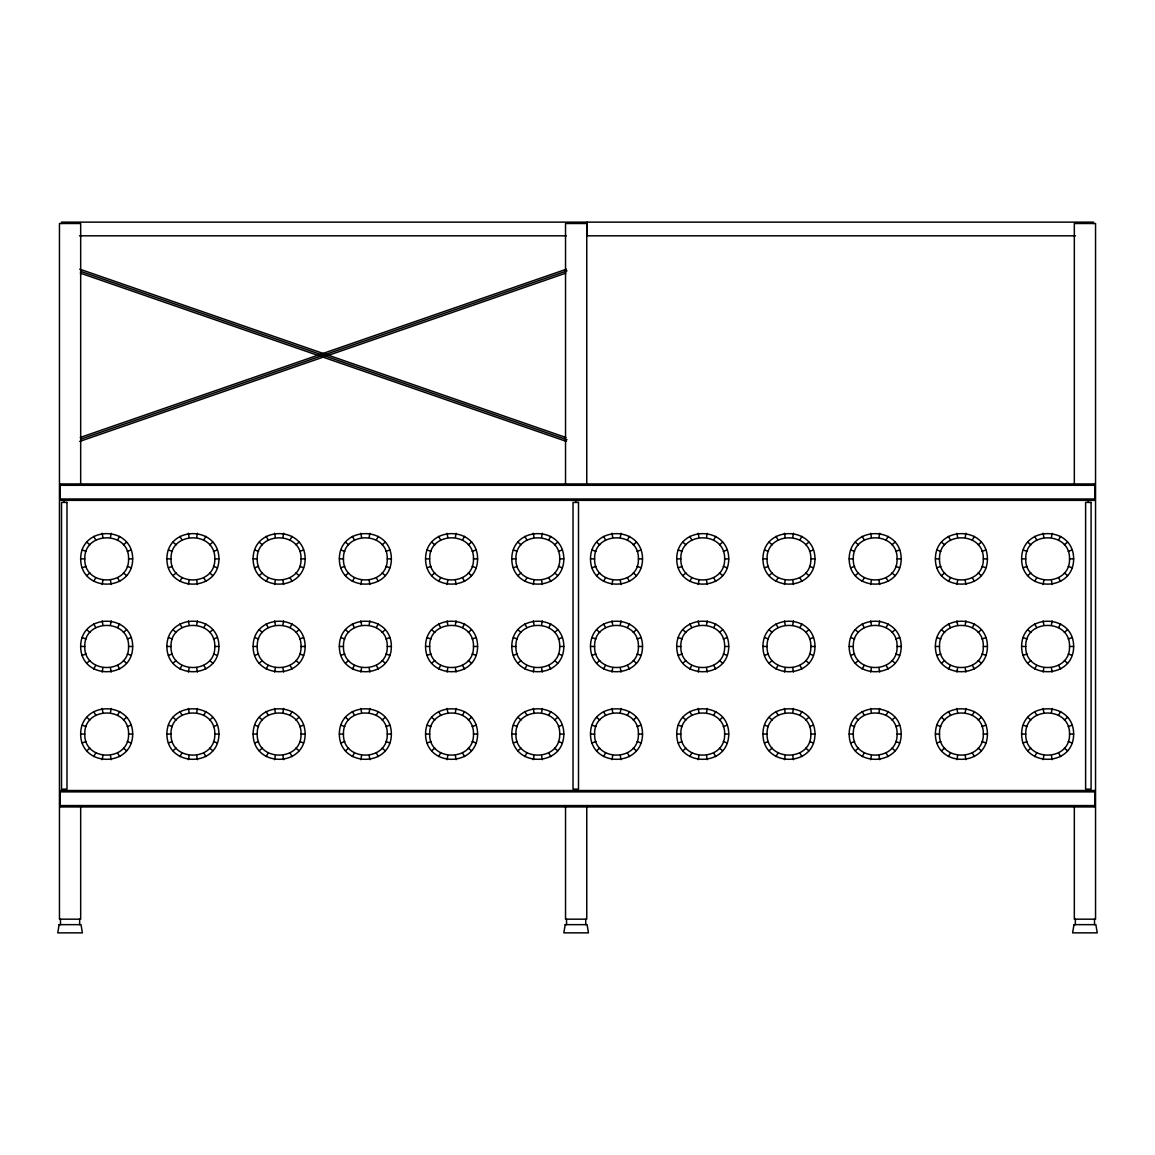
<?xml version="1.0" encoding="UTF-8"?>
<svg xmlns="http://www.w3.org/2000/svg" width="1155" height="1155" viewBox="0 0 1155 1155"><rect width="100%" height="100%" fill="white"/><g stroke="black" fill="none" stroke-linecap="round" stroke-linejoin="round"><path stroke-width="1.5" d="M80.677 558.876C80.633 525.222 132.724 525.222 132.681 558.876C132.724 592.529 80.633 592.529 80.677 558.876L84.777 558.876C83.954 530.838 129.418 530.838 128.58 558.876C129.418 586.913 83.954 586.913 84.777 558.876M80.677 646.468C80.633 612.814 132.724 612.814 132.681 646.468C132.724 680.122 80.633 680.122 80.677 646.468L84.777 646.468C83.954 618.43 129.418 618.43 128.58 646.468C129.418 674.506 83.954 674.506 84.777 646.468M102.16 584.488L102.882 580.445M110.476 537.306L111.198 533.264M80.677 734.06C80.633 700.406 132.724 700.406 132.681 734.06C132.724 767.714 80.633 767.714 80.677 734.06L84.777 734.06C83.954 706.023 129.418 706.023 128.58 734.06C129.418 762.098 83.954 762.098 84.777 734.06M102.16 672.08L102.882 668.038M110.476 624.898L111.198 620.856M102.16 759.672L102.882 755.63M110.476 712.505L111.198 708.448M166.898 558.876C166.854 525.222 218.959 525.222 218.916 558.876C218.959 592.529 166.854 592.529 166.898 558.876L171.012 558.876C170.175 530.838 215.639 530.838 214.801 558.876C215.639 586.913 170.175 586.913 171.012 558.876M166.898 646.468C166.854 612.814 218.959 612.814 218.916 646.468C218.959 680.122 166.854 680.122 166.898 646.468L171.012 646.468C170.175 618.43 215.639 618.43 214.801 646.468C215.639 674.506 170.175 674.506 171.012 646.468M188.395 584.488L189.102 580.445M196.711 537.306L197.418 533.264M166.898 734.06C166.854 700.406 218.959 700.406 218.916 734.06C218.959 767.714 166.854 767.714 166.898 734.06L171.012 734.06C170.175 706.023 215.639 706.023 214.801 734.06C215.639 762.098 170.175 762.098 171.012 734.06M188.395 672.08L189.102 668.038M196.711 624.898L197.418 620.856M188.395 759.672L189.102 755.63M196.711 712.505L197.418 708.448M253.133 558.876C253.075 525.222 305.18 525.222 305.137 558.876C305.18 592.529 253.075 592.529 253.133 558.876L257.233 558.876C256.396 530.838 301.859 530.838 301.036 558.876C301.859 586.913 256.396 586.913 257.233 558.876M253.133 646.468C253.075 612.814 305.18 612.814 305.137 646.468C305.18 680.122 253.075 680.122 253.133 646.468L257.233 646.468C256.396 618.43 301.859 618.43 301.036 646.468C301.859 674.506 256.396 674.506 257.233 646.468M274.616 584.488L275.323 580.445M282.932 537.306L283.654 533.264M253.133 734.06C253.075 700.406 305.18 700.406 305.137 734.06C305.18 767.714 253.075 767.714 253.133 734.06L257.233 734.06C256.396 706.023 301.859 706.023 301.036 734.06C301.859 762.098 256.396 762.098 257.233 734.06M274.616 672.08L275.323 668.038M282.932 624.898L283.654 620.856M274.616 759.672L275.323 755.63M282.932 712.505L283.654 708.448M339.353 558.876C339.31 525.222 391.415 525.222 391.357 558.876C391.415 592.529 339.31 592.529 339.353 558.876L343.454 558.876C342.631 530.838 388.094 530.838 387.257 558.876C388.094 586.913 342.631 586.913 343.454 558.876M339.353 646.468C339.31 612.814 391.415 612.814 391.357 646.468C391.415 680.122 339.31 680.122 339.353 646.468L343.454 646.468C342.631 618.43 388.094 618.43 387.257 646.468C388.094 674.506 342.631 674.506 343.454 646.468M360.836 584.488L361.558 580.445M369.167 537.306L369.874 533.264M339.353 734.06C339.31 700.406 391.415 700.406 391.357 734.06C391.415 767.714 339.31 767.714 339.353 734.06L343.454 734.06C342.631 706.023 388.094 706.023 387.257 734.06C388.094 762.098 342.631 762.098 343.454 734.06M360.836 672.08L361.558 668.038M369.167 624.898L369.874 620.856M360.836 759.672L361.558 755.63M369.167 712.505L369.874 708.448M425.574 558.876C425.531 525.222 477.636 525.222 477.593 558.876C477.636 592.529 425.531 592.529 425.574 558.876L429.689 558.876C428.852 530.838 474.315 530.838 473.478 558.876C474.315 586.913 428.852 586.913 429.689 558.876M425.574 646.468C425.531 612.814 477.636 612.814 477.593 646.468C477.636 680.122 425.531 680.122 425.574 646.468L429.689 646.468C428.852 618.43 474.315 618.43 473.478 646.468C474.315 674.506 428.852 674.506 429.689 646.468M447.072 584.488L447.779 580.445M455.388 537.306L456.095 533.264M425.574 734.06C425.531 700.406 477.636 700.406 477.593 734.06C477.636 767.714 425.531 767.714 425.574 734.06L429.689 734.06C428.852 706.023 474.315 706.023 473.478 734.06C474.315 762.098 428.852 762.098 429.689 734.06M447.072 672.08L447.779 668.038M455.388 624.898L456.095 620.856M447.072 759.672L447.779 755.63M455.388 712.505L456.095 708.448M511.809 558.876C511.752 525.222 563.857 525.222 563.813 558.876C563.857 592.529 511.752 592.529 511.809 558.876L515.91 558.876C515.072 530.838 560.536 530.838 559.713 558.876C560.536 586.913 515.072 586.913 515.91 558.876M511.809 646.468C511.752 612.814 563.857 612.814 563.813 646.468C563.857 680.122 511.752 680.122 511.809 646.468L515.91 646.468C515.072 618.43 560.536 618.43 559.713 646.468C560.536 674.506 515.072 674.506 515.91 646.468M533.292 584.488L534 580.445M541.608 537.306L542.33 533.264M511.809 734.06C511.752 700.406 563.857 700.406 563.813 734.06C563.857 767.714 511.752 767.714 511.809 734.06L515.91 734.06C515.072 706.023 560.536 706.023 559.713 734.06C560.536 762.098 515.072 762.098 515.91 734.06M533.292 672.08L534 668.038M541.608 624.898L542.33 620.856M533.292 759.672L534 755.63M541.608 712.505L542.33 708.448M590.508 558.876C590.45 525.222 642.555 525.222 642.512 558.876C642.555 592.529 590.45 592.529 590.508 558.876L594.608 558.876C593.771 530.838 639.235 530.838 638.412 558.876C639.235 586.913 593.771 586.913 594.608 558.876M590.508 646.468C590.45 612.814 642.555 612.814 642.512 646.468C642.555 680.122 590.45 680.122 590.508 646.468L594.608 646.468C593.771 618.43 639.235 618.43 638.412 646.468C639.235 674.506 593.771 674.506 594.608 646.468M611.991 584.488L612.699 580.445M620.307 537.306L621.029 533.264M590.508 734.06C590.45 700.406 642.555 700.406 642.512 734.06C642.555 767.714 590.45 767.714 590.508 734.06L594.608 734.06C593.771 706.023 639.235 706.023 638.412 734.06C639.235 762.098 593.771 762.098 594.608 734.06M611.991 672.08L612.699 668.038M620.307 624.898L621.029 620.856M611.991 759.672L612.699 755.63M620.307 712.505L621.029 708.448M676.729 558.876C676.686 525.222 728.791 525.222 728.733 558.876C728.791 592.529 676.686 592.529 676.729 558.876L680.829 558.876C680.006 530.838 725.47 530.838 724.633 558.876C725.47 586.913 680.006 586.913 680.829 558.876M676.729 646.468C676.686 612.814 728.791 612.814 728.733 646.468C728.791 680.122 676.686 680.122 676.729 646.468L680.829 646.468C680.006 618.43 725.47 618.43 724.633 646.468C725.47 674.506 680.006 674.506 680.829 646.468M698.212 584.488L698.934 580.445M706.542 537.306L707.25 533.264M676.729 734.06C676.686 700.406 728.791 700.406 728.733 734.06C728.791 767.714 676.686 767.714 676.729 734.06L680.829 734.06C680.006 706.023 725.47 706.023 724.633 734.06C725.47 762.098 680.006 762.098 680.829 734.06M698.212 672.08L698.934 668.038M706.542 624.898L707.25 620.856M698.212 759.672L698.934 755.63M706.542 712.505L707.25 708.448M762.95 558.876C762.906 525.222 815.011 525.222 814.968 558.876C815.011 592.529 762.906 592.529 762.95 558.876L767.064 558.876C766.227 530.838 811.691 530.838 810.853 558.876C811.691 586.913 766.227 586.913 767.064 558.876M762.95 646.468C762.906 612.814 815.011 612.814 814.968 646.468C815.011 680.122 762.906 680.122 762.95 646.468L767.064 646.468C766.227 618.43 811.691 618.43 810.853 646.468C811.691 674.506 766.227 674.506 767.064 646.468M784.447 584.488L785.155 580.445M792.763 537.306L793.471 533.264M762.95 734.06C762.906 700.406 815.011 700.406 814.968 734.06C815.011 767.714 762.906 767.714 762.95 734.06L767.064 734.06C766.227 706.023 811.691 706.023 810.853 734.06C811.691 762.098 766.227 762.098 767.064 734.06M784.447 672.08L785.155 668.038M792.763 624.898L793.471 620.856M784.447 759.672L785.155 755.63M792.763 712.505L793.471 708.448M849.185 558.876C849.127 525.222 901.232 525.222 901.189 558.876C901.232 592.529 849.127 592.529 849.185 558.876L853.285 558.876C852.448 530.838 897.911 530.838 897.089 558.876C897.911 586.913 852.448 586.913 853.285 558.876M849.185 646.468C849.127 612.814 901.232 612.814 901.189 646.468C901.232 680.122 849.127 680.122 849.185 646.468L853.285 646.468C852.448 618.43 897.911 618.43 897.089 646.468C897.911 674.506 852.448 674.506 853.285 646.468M870.668 584.488L871.375 580.445M878.984 537.306L879.706 533.264M849.185 734.06C849.127 700.406 901.232 700.406 901.189 734.06C901.232 767.714 849.127 767.714 849.185 734.06L853.285 734.06C852.448 706.023 897.911 706.023 897.089 734.06C897.911 762.098 852.448 762.098 853.285 734.06M870.668 672.08L871.375 668.038M878.984 624.898L879.706 620.856M870.668 759.672L871.375 755.63M878.984 712.505L879.706 708.448M935.406 558.876C935.362 525.222 987.467 525.222 987.409 558.876C987.467 592.529 935.362 592.529 935.406 558.876L939.506 558.876C938.683 530.838 984.147 530.838 983.309 558.876C984.147 586.913 938.683 586.913 939.506 558.876M935.406 646.468C935.362 612.814 987.467 612.814 987.409 646.468C987.467 680.122 935.362 680.122 935.406 646.468L939.506 646.468C938.683 618.43 984.147 618.43 983.309 646.468C984.147 674.506 938.683 674.506 939.506 646.468M956.889 584.488L957.611 580.445M965.219 537.306L965.927 533.264M935.406 734.06C935.362 700.406 987.467 700.406 987.409 734.06C987.467 767.714 935.362 767.714 935.406 734.06L939.506 734.06C938.683 706.023 984.147 706.023 983.309 734.06C984.147 762.098 938.683 762.098 939.506 734.06M956.889 672.08L957.611 668.038M965.219 624.898L965.927 620.856M956.889 759.672L957.611 755.63M965.219 712.505L965.927 708.448M1021.626 558.876C1021.583 525.222 1073.688 525.222 1073.645 558.876C1073.688 592.529 1021.583 592.529 1021.626 558.876L1025.741 558.876C1024.904 530.838 1070.367 530.838 1069.53 558.876C1070.367 586.913 1024.904 586.913 1025.741 558.876M1021.626 646.468C1021.583 612.814 1073.688 612.814 1073.645 646.468C1073.688 680.122 1021.583 680.122 1021.626 646.468L1025.741 646.468C1024.904 618.43 1070.367 618.43 1069.53 646.468C1070.367 674.506 1024.904 674.506 1025.741 646.468M1043.124 584.488L1043.831 580.445M1051.44 537.306L1052.147 533.264M1021.626 734.06C1021.583 700.406 1073.688 700.406 1073.645 734.06C1073.688 767.714 1021.583 767.714 1021.626 734.06L1025.741 734.06C1024.904 706.023 1070.367 706.023 1069.53 734.06C1070.367 762.098 1024.904 762.098 1025.741 734.06M1043.124 672.08L1043.831 668.038M1051.44 624.898L1052.147 620.856M1043.124 759.672L1043.831 755.63M1051.44 712.505L1052.147 708.448M93.671 581.398L95.735 577.847M117.622 539.905L119.687 536.353M93.671 668.99L95.735 665.439M117.622 627.512L119.687 623.945M179.906 581.398L181.956 577.847M203.857 539.905L205.908 536.353M93.671 756.583L95.735 753.031M117.622 715.104L119.687 711.538M179.906 668.99L181.956 665.439M203.857 627.512L205.908 623.945M266.126 581.398L268.177 577.847M290.078 539.905L292.128 536.353M179.906 756.583L181.956 753.031M203.857 715.104L205.908 711.538M266.126 668.99L268.177 665.439M290.078 627.512L292.128 623.945M352.362 581.398L354.412 577.847M376.313 539.905L378.364 536.353M266.126 756.583L268.177 753.031M290.078 715.104L292.128 711.538M352.362 668.99L354.412 665.439M376.313 627.512L378.364 623.945M438.582 581.398L440.632 577.847M462.534 539.905L464.584 536.353M352.362 756.583L354.412 753.031M376.313 715.104L378.364 711.538M438.582 668.99L440.632 665.439M462.534 627.512L464.584 623.945M524.803 581.398L526.853 577.847M548.755 539.905L550.805 536.353M438.582 756.583L440.632 753.031M462.534 715.104L464.584 711.538M524.803 668.99L526.853 665.439M548.755 627.512L550.805 623.945M603.502 581.398L605.552 577.847M627.454 539.905L629.504 536.353M524.803 756.583L526.853 753.031M548.755 715.104L550.805 711.538M603.502 668.99L605.552 665.439M627.454 627.512L629.504 623.945M689.737 581.398L691.787 577.847M713.689 539.905L715.739 536.353M603.502 756.583L605.552 753.031M627.454 715.104L629.504 711.538M689.737 668.99L691.787 665.439M713.689 627.512L715.739 623.945M775.958 581.398L778.008 577.847M799.91 539.905L801.96 536.353M689.737 756.583L691.787 753.031M713.689 715.104L715.739 711.538M775.958 668.99L778.008 665.439M799.91 627.512L801.96 623.945M862.179 581.398L864.229 577.847M886.13 539.905L888.181 536.353M775.958 756.583L778.008 753.031M799.91 715.104L801.96 711.538M862.179 668.99L864.229 665.439M886.13 627.512L888.181 623.945M948.414 581.398L950.464 577.847M972.366 539.905L974.416 536.353M862.179 756.583L864.229 753.031M886.13 715.104L888.181 711.538M948.414 668.99L950.464 665.439M972.366 627.512L974.416 623.945M1034.635 581.398L1036.685 577.847M1058.586 539.905L1060.637 536.353M948.414 756.583L950.464 753.031M972.366 715.104L974.416 711.538M1034.635 668.99L1036.685 665.439M1058.586 627.512L1060.637 623.945M1034.635 756.583L1036.685 753.031M1058.586 715.104L1060.637 711.538M86.755 575.594L89.902 572.952M123.455 544.799L126.602 542.157M172.99 575.594L176.123 572.952M209.676 544.799L212.823 542.157M86.755 663.187L89.902 660.544M123.455 632.391L126.602 629.749M259.211 575.594L262.358 572.952M295.911 544.799L299.058 542.157M172.99 663.187L176.123 660.544M209.676 632.391L212.823 629.749M86.755 750.779L89.902 748.137M123.455 719.984L126.602 717.342M345.432 575.594L348.579 572.952M382.132 544.799L385.279 542.157M259.211 663.187L262.358 660.544M295.911 632.391L299.058 629.749M172.99 750.779L176.123 748.137M209.676 719.984L212.823 717.342M431.667 575.594L434.814 572.952M468.353 544.799L471.5 542.157M345.432 663.187L348.579 660.544M382.132 632.391L385.279 629.749M259.211 750.779L262.358 748.137M295.911 719.984L299.058 717.342M517.888 575.594L521.035 572.952M554.588 544.799L557.735 542.157M431.667 663.187L434.814 660.544M468.353 632.391L471.5 629.749M345.432 750.779L348.579 748.137M382.132 719.984L385.279 717.342M596.586 575.594L599.734 572.952M633.287 544.799L636.434 542.157M517.888 663.187L521.035 660.544M554.588 632.391L557.735 629.749M431.667 750.779L434.814 748.137M468.353 719.984L471.5 717.342M682.807 575.594L685.955 572.952M719.507 544.799L722.655 542.157M596.586 663.187L599.734 660.544M633.287 632.391L636.434 629.749M517.888 750.779L521.035 748.137M554.588 719.984L557.735 717.342M769.042 575.594L772.19 572.952M805.728 544.799L808.875 542.157M682.807 663.187L685.955 660.544M719.507 632.391L722.655 629.749M596.586 750.779L599.734 748.137M633.287 719.984L636.434 717.342M855.263 575.594L858.41 572.952M891.963 544.799L895.111 542.157M769.042 663.187L772.19 660.544M805.728 632.391L808.875 629.749M682.807 750.779L685.955 748.137M719.507 719.984L722.655 717.342M941.484 575.594L944.631 572.952M978.184 544.799L981.331 542.157M855.263 663.187L858.41 660.544M891.963 632.391L895.111 629.749M769.042 750.779L772.19 748.137M805.728 719.984L808.875 717.342M1027.719 575.594L1030.866 572.952M1064.405 544.799L1067.552 542.157M941.484 663.187L944.631 660.544M978.184 632.391L981.331 629.749M855.263 750.779L858.41 748.137M891.963 719.984L895.111 717.342M1027.719 663.187L1030.866 660.544M1064.405 632.391L1067.552 629.749M941.484 750.779L944.631 748.137M978.184 719.984L981.331 717.342M1027.719 750.779L1030.866 748.137M1064.405 719.984L1067.552 717.342M82.25 567.769L86.105 566.369M127.252 551.383L131.121 549.982M168.471 567.769L172.326 566.369M213.487 551.383L217.342 549.982M254.692 567.769L258.547 566.369M299.708 551.383L303.563 549.982M82.25 655.361L86.105 653.961M127.252 638.975L131.121 637.574M340.927 567.769L344.782 566.369M385.929 551.383L389.798 549.982M168.471 655.361L172.326 653.961M213.487 638.975L217.342 637.574M427.148 567.769L431.003 566.369M472.164 551.383L476.019 549.982M254.692 655.361L258.547 653.961M299.708 638.975L303.563 637.574M513.369 567.769L517.238 566.369M558.385 551.383L562.24 549.982M82.25 742.954L86.105 741.553M127.252 726.567L131.121 725.167M340.927 655.361L344.782 653.961M385.929 638.975L389.798 637.574M592.067 567.769L595.937 566.369M637.084 551.383L640.938 549.982M168.471 742.954L172.326 741.553M213.487 726.567L217.342 725.167M427.148 655.361L431.003 653.961M472.164 638.975L476.019 637.574M678.303 567.769L682.157 566.369M723.304 551.383L727.174 549.982M254.692 742.954L258.547 741.553M299.708 726.567L303.563 725.167M513.369 655.361L517.238 653.961M558.385 638.975L562.24 637.574M764.523 567.769L768.378 566.369M809.54 551.383L813.394 549.982M340.927 742.954L344.782 741.553M385.929 726.567L389.798 725.167M592.067 655.361L595.937 653.961M637.084 638.975L640.938 637.574M850.744 567.769L854.613 566.369M895.76 551.383L899.615 549.982M427.148 742.954L431.003 741.553M472.164 726.567L476.019 725.167M678.303 655.361L682.157 653.961M723.304 638.975L727.174 637.574M936.979 567.769L940.834 566.369M981.995 551.383L985.85 549.982M513.369 742.954L517.238 741.553M558.385 726.567L562.24 725.167M764.523 655.361L768.378 653.961M809.54 638.975L813.394 637.574M1023.2 567.769L1027.055 566.369M1068.216 551.383L1072.071 549.982M592.067 742.954L595.937 741.553M637.084 726.567L640.938 725.167M850.744 655.361L854.613 653.961M895.76 638.975L899.615 637.574M678.303 742.954L682.157 741.553M723.304 726.567L727.174 725.167M936.979 655.361L940.834 653.961M981.995 638.975L985.85 637.574M764.523 742.954L768.378 741.553M809.54 726.567L813.394 725.167M1023.2 655.361L1027.055 653.961M1068.216 638.975L1072.071 637.574M850.744 742.954L854.613 741.553M895.76 726.567L899.615 725.167M936.979 742.954L940.834 741.553M981.995 726.567L985.85 725.167M1023.2 742.954L1027.055 741.553M1068.216 726.567L1072.071 725.167M80.316 437.442L566.441 269.187M80.893 439.131L567.018 270.862M79.782 441.398L565.892 273.129M79.536 235.822L566.311 235.822M1075.464 235.822L587.087 235.822L587.087 222.135M60.147 485.302L1094.853 485.302M60.147 498.989L1094.853 498.989M128.58 558.876L132.681 558.876M214.801 558.876L218.916 558.876M301.036 558.876L305.137 558.876M387.257 558.876L391.357 558.876M473.478 558.876L477.593 558.876M559.713 558.876L563.813 558.876M638.412 558.876L642.512 558.876M724.633 558.876L728.733 558.876M810.853 558.876L814.968 558.876M897.089 558.876L901.189 558.876M983.309 558.876L987.409 558.876M1069.53 558.876L1073.645 558.876M128.58 646.468L132.681 646.468M214.801 646.468L218.916 646.468M301.036 646.468L305.137 646.468M387.257 646.468L391.357 646.468M473.478 646.468L477.593 646.468M559.713 646.468L563.813 646.468M638.412 646.468L642.512 646.468M724.633 646.468L728.733 646.468M810.853 646.468L814.968 646.468M897.089 646.468L901.189 646.468M983.309 646.468L987.409 646.468M1069.53 646.468L1073.645 646.468M128.58 734.06L132.681 734.06M214.801 734.06L218.916 734.06M301.036 734.06L305.137 734.06M387.257 734.06L391.357 734.06M473.478 734.06L477.593 734.06M559.713 734.06L563.813 734.06M638.412 734.06L642.512 734.06M724.633 734.06L728.733 734.06M810.853 734.06L814.968 734.06M897.089 734.06L901.189 734.06M983.309 734.06L987.409 734.06M1069.53 734.06L1073.645 734.06M60.147 791.882L1094.853 791.882M60.147 805.569L1094.853 805.569M79.782 269.173L565.892 437.471M80.893 271.439L567.004 439.737M80.316 273.114L566.426 441.412M1023.2 549.982L1027.055 551.383M1068.216 566.369L1072.071 567.769M936.979 549.982L940.834 551.383M981.995 566.369L985.85 567.769M850.744 549.982L854.613 551.383M895.76 566.369L899.615 567.769M1023.2 637.574L1027.055 638.975M1068.216 653.961L1072.071 655.361M764.523 549.982L768.378 551.383M809.54 566.369L813.394 567.769M936.979 637.574L940.834 638.975M981.995 653.961L985.85 655.361M678.303 549.982L682.157 551.383M723.304 566.369L727.174 567.769M850.744 637.574L854.613 638.975M895.76 653.961L899.615 655.361M592.067 549.982L595.937 551.383M637.084 566.369L640.938 567.769M1023.2 725.167L1027.055 726.567M1068.216 741.553L1072.071 742.954M764.523 637.574L768.378 638.975M809.54 653.961L813.394 655.361M513.369 549.982L517.238 551.383M558.385 566.369L562.24 567.769M936.979 725.167L940.834 726.567M981.995 741.553L985.85 742.954M678.303 637.574L682.157 638.975M723.304 653.961L727.174 655.361M427.148 549.982L431.003 551.383M472.164 566.369L476.019 567.769M850.744 725.167L854.613 726.567M895.76 741.553L899.615 742.954M592.067 637.574L595.937 638.975M637.084 653.961L640.938 655.361M340.927 549.982L344.782 551.383M385.929 566.369L389.798 567.769M764.523 725.167L768.378 726.567M809.54 741.553L813.394 742.954M513.369 637.574L517.238 638.975M558.385 653.961L562.24 655.361M254.692 549.982L258.547 551.383M299.708 566.369L303.563 567.769M678.303 725.167L682.157 726.567M723.304 741.553L727.174 742.954M427.148 637.574L431.003 638.975M472.164 653.961L476.019 655.361M168.471 549.982L172.326 551.383M213.487 566.369L217.342 567.769M592.067 725.167L595.937 726.567M637.084 741.553L640.938 742.954M340.927 637.574L344.782 638.975M385.929 653.961L389.798 655.361M82.25 549.982L86.105 551.383M127.252 566.369L131.121 567.769M513.369 725.167L517.238 726.567M558.385 741.553L562.24 742.954M254.692 637.574L258.547 638.975M299.708 653.961L303.563 655.361M427.148 725.167L431.003 726.567M472.164 741.553L476.019 742.954M168.471 637.574L172.326 638.975M213.487 653.961L217.342 655.361M340.927 725.167L344.782 726.567M385.929 741.553L389.798 742.954M82.25 637.574L86.105 638.975M127.252 653.961L131.121 655.361M254.692 725.167L258.547 726.567M299.708 741.553L303.563 742.954M168.471 725.167L172.326 726.567M213.487 741.553L217.342 742.954M82.25 725.167L86.105 726.567M127.252 741.553L131.121 742.954M1027.719 542.157L1030.866 544.799M1064.405 572.952L1067.552 575.594M941.484 542.157L944.631 544.799M978.184 572.952L981.331 575.594M1027.719 629.749L1030.866 632.391M1064.405 660.544L1067.552 663.187M855.263 542.157L858.41 544.799M891.963 572.952L895.111 575.594M941.484 629.749L944.631 632.391M978.184 660.544L981.331 663.187M1027.719 717.342L1030.866 719.984M1064.405 748.137L1067.552 750.779M769.042 542.157L772.19 544.799M805.728 572.952L808.875 575.594M855.263 629.749L858.41 632.391M891.963 660.544L895.111 663.187M941.484 717.342L944.631 719.984M978.184 748.137L981.331 750.779M682.807 542.157L685.955 544.799M719.507 572.952L722.655 575.594M769.042 629.749L772.19 632.391M805.728 660.544L808.875 663.187M855.263 717.342L858.41 719.984M891.963 748.137L895.111 750.779M596.586 542.157L599.734 544.799M633.287 572.952L636.434 575.594M682.807 629.749L685.955 632.391M719.507 660.544L722.655 663.187M769.042 717.342L772.19 719.984M805.728 748.137L808.875 750.779M517.888 542.157L521.035 544.799M554.588 572.952L557.735 575.594M596.586 629.749L599.734 632.391M633.287 660.544L636.434 663.187M682.807 717.342L685.955 719.984M719.507 748.137L722.655 750.779M431.667 542.157L434.814 544.799M468.353 572.952L471.5 575.594M517.888 629.749L521.035 632.391M554.588 660.544L557.735 663.187M596.586 717.342L599.734 719.984M633.287 748.137L636.434 750.779M345.432 542.157L348.579 544.799M382.132 572.952L385.279 575.594M431.667 629.749L434.814 632.391M468.353 660.544L471.5 663.187M517.888 717.342L521.035 719.984M554.588 748.137L557.735 750.779M259.211 542.157L262.358 544.799M295.911 572.952L299.058 575.594M345.432 629.749L348.579 632.391M382.132 660.544L385.279 663.187M431.667 717.342L434.814 719.984M468.353 748.137L471.5 750.779M172.99 542.157L176.123 544.799M209.676 572.952L212.823 575.594M259.211 629.749L262.358 632.391M295.911 660.544L299.058 663.187M345.432 717.342L348.579 719.984M382.132 748.137L385.279 750.779M86.755 542.157L89.902 544.799M123.455 572.952L126.602 575.594M172.99 629.749L176.123 632.391M209.676 660.544L212.823 663.187M259.211 717.342L262.358 719.984M295.911 748.137L299.058 750.779M86.755 629.749L89.902 632.391M123.455 660.544L126.602 663.187M172.99 717.342L176.123 719.984M209.676 748.137L212.823 750.779M86.755 717.342L89.902 719.984M123.455 748.137L126.602 750.779M1034.635 536.353L1036.685 539.905M1058.586 577.847L1060.637 581.398M1034.635 623.945L1036.685 627.512M1058.586 665.439L1060.637 668.99M948.414 536.353L950.464 539.905M972.366 577.847L974.416 581.398M1034.635 711.538L1036.685 715.104M1058.586 753.031L1060.637 756.583M948.414 623.945L950.464 627.512M972.366 665.439L974.416 668.99M862.179 536.353L864.229 539.905M886.13 577.847L888.181 581.398M948.414 711.538L950.464 715.104M972.366 753.031L974.416 756.583M862.179 623.945L864.229 627.512M886.13 665.439L888.181 668.99M775.958 536.353L778.008 539.905M799.91 577.847L801.96 581.398M862.179 711.538L864.229 715.104M886.13 753.031L888.181 756.583M775.958 623.945L778.008 627.512M799.91 665.439L801.96 668.99M689.737 536.353L691.787 539.905M713.689 577.847L715.739 581.398M775.958 711.538L778.008 715.104M799.91 753.031L801.96 756.583M689.737 623.945L691.787 627.512M713.689 665.439L715.739 668.99M603.502 536.353L605.552 539.905M627.454 577.847L629.504 581.398M689.737 711.538L691.787 715.104M713.689 753.031L715.739 756.583M603.502 623.945L605.552 627.512M627.454 665.439L629.504 668.99M524.803 536.353L526.853 539.905M548.755 577.847L550.805 581.398M603.502 711.538L605.552 715.104M627.454 753.031L629.504 756.583M524.803 623.945L526.853 627.512M548.755 665.439L550.805 668.99M438.582 536.353L440.632 539.905M462.534 577.847L464.584 581.398M524.803 711.538L526.853 715.104M548.755 753.031L550.805 756.583M438.582 623.945L440.632 627.512M462.534 665.439L464.584 668.99M352.362 536.353L354.412 539.905M376.313 577.847L378.364 581.398M438.582 711.538L440.632 715.104M462.534 753.031L464.584 756.583M352.362 623.945L354.412 627.512M376.313 665.439L378.364 668.99M266.126 536.353L268.177 539.905M290.078 577.847L292.128 581.398M352.362 711.538L354.412 715.104M376.313 753.031L378.364 756.583M266.126 623.945L268.177 627.512M290.078 665.439L292.128 668.99M179.906 536.353L181.956 539.905M203.857 577.847L205.908 581.398M266.126 711.538L268.177 715.104M290.078 753.031L292.128 756.583M179.906 623.945L181.956 627.512M203.857 665.439L205.908 668.99M93.671 536.353L95.735 539.905M117.622 577.847L119.687 581.398M179.906 711.538L181.956 715.104M203.857 753.031L205.908 756.583M93.671 623.945L95.735 627.512M117.622 665.439L119.687 668.99M93.671 711.538L95.735 715.104M117.622 753.031L119.687 756.583M1043.124 533.264L1043.831 537.306M1051.44 580.445L1052.147 584.488M1043.124 620.856L1043.831 624.898M1051.44 668.038L1052.147 672.08M1043.124 708.448L1043.831 712.505M1051.44 755.63L1052.147 759.672M956.889 533.264L957.611 537.306M965.219 580.445L965.927 584.488M956.889 620.856L957.611 624.898M965.219 668.038L965.927 672.08M956.889 708.448L957.611 712.505M965.219 755.63L965.927 759.672M870.668 533.264L871.375 537.306M878.984 580.445L879.706 584.488M870.668 620.856L871.375 624.898M878.984 668.038L879.706 672.08M870.668 708.448L871.375 712.505M878.984 755.63L879.706 759.672M784.447 533.264L785.155 537.306M792.763 580.445L793.471 584.488M784.447 620.856L785.155 624.898M792.763 668.038L793.471 672.08M784.447 708.448L785.155 712.505M792.763 755.63L793.471 759.672M698.212 533.264L698.934 537.306M706.542 580.445L707.25 584.488M698.212 620.856L698.934 624.898M706.542 668.038L707.25 672.08M698.212 708.448L698.934 712.505M706.542 755.63L707.25 759.672M611.991 533.264L612.699 537.306M620.307 580.445L621.029 584.488M611.991 620.856L612.699 624.898M620.307 668.038L621.029 672.08M611.991 708.448L612.699 712.505M620.307 755.63L621.029 759.672M533.292 533.264L534 537.306M541.608 580.445L542.33 584.488M533.292 620.856L534 624.898M541.608 668.038L542.33 672.08M533.292 708.448L534 712.505M541.608 755.63L542.33 759.672M447.072 533.264L447.779 537.306M455.388 580.445L456.095 584.488M447.072 620.856L447.779 624.898M455.388 668.038L456.095 672.08M447.072 708.448L447.779 712.505M455.388 755.63L456.095 759.672M360.836 533.264L361.558 537.306M369.167 580.445L369.874 584.488M360.836 620.856L361.558 624.898M369.167 668.038L369.874 672.08M360.836 708.448L361.558 712.505M369.167 755.63L369.874 759.672M274.616 533.264L275.323 537.306M282.932 580.445L283.654 584.488M274.616 620.856L275.323 624.898M282.932 668.038L283.654 672.08M274.616 708.448L275.323 712.505M282.932 755.63L283.654 759.672M188.395 533.264L189.102 537.306M196.711 580.445L197.418 584.488M188.395 620.856L189.102 624.898M196.711 668.038L197.418 672.08M188.395 708.448L189.102 712.505M196.711 755.63L197.418 759.672M102.16 533.264L102.882 537.306M110.476 580.445L111.198 584.488M102.16 620.856L102.882 624.898M110.476 668.038L111.198 672.08M102.16 708.448L102.882 712.505M110.476 755.63L111.198 759.672M1094.507 919.178L1094.507 924.65M1093.482 223.507L1093.482 222.135L61.518 222.135L61.518 223.507M1088.357 499.682L1088.357 502.411M1075.348 919.178L1075.348 924.65M1074.323 484.84L1074.323 223.507L1095.546 223.507L1095.546 919.178L1074.323 919.178L1074.323 807.23M586.754 484.84L586.754 223.507L565.531 223.507L565.531 484.84M586.754 807.432L586.754 919.178L565.531 919.178L565.531 807.23M585.729 919.178L585.729 924.65M575.768 499.682L575.768 502.411M566.556 919.178L566.556 924.65M80.677 484.84L80.677 223.507L59.454 223.507L59.454 919.178L80.677 919.178L80.677 807.23M79.652 919.178L79.652 924.65M64.247 499.682L64.247 502.411M60.493 919.178L60.493 924.65M59.122 924.65L57.75 932.865L82.38 932.865L81.023 924.65L59.122 924.65M565.199 924.65L563.828 932.865L588.458 932.865L587.087 924.65L565.199 924.65M1073.977 924.65L1072.62 932.865L1097.25 932.865L1095.878 924.65L1073.977 924.65M1094.853 483.945L60.147 483.945L60.147 500.36L1094.853 500.36L1094.853 483.945M66.99 502.411L61.518 502.411L61.518 789.154L66.99 789.154L66.99 502.411M578.496 502.411L573.024 502.411L573.024 789.154L578.496 789.154L578.496 502.411M1091.085 502.411L1085.613 502.411L1085.613 789.154L1091.085 789.154L1091.085 502.411M1094.853 790.525L60.147 790.525L60.147 806.941L1094.853 806.941L1094.853 790.525"/></g></svg>
